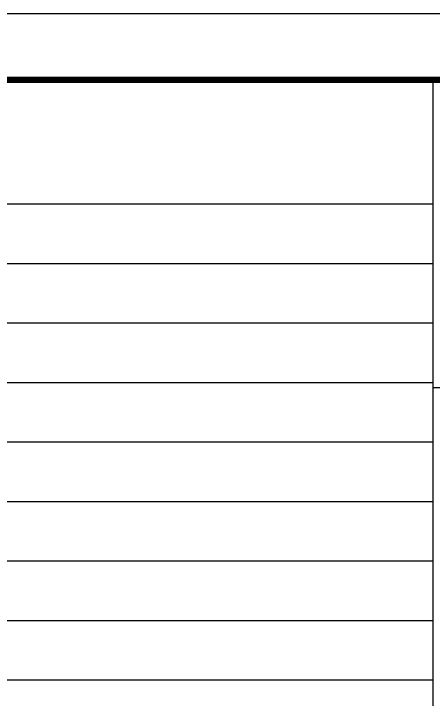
# Model space of a CAD drawing. Extents: x -695846 to 822170, y -413475 to 397179.
# Drawn here: x -491230 to -484875, y -286516 to -276145 of the extents above; entities that cross this region are included whole.
import ezdxf

# ---------------------------------------------------------------- set-up
doc = ezdxf.new("R2010")
doc.units = 0
doc.header["$LTSCALE"] = 1000
doc.header["$MEASUREMENT"] = 0
for name, color, linetype in [('T-图框-175', 175, 'Continuous'), ('TK', 4, 'Continuous'), ('ZSX', 8, 'Continuous')]:
    doc.layers.add(name, color=color, linetype=linetype)

# ---------------------------------------------------------------- blocks, each defined once
blk = doc.blocks.new('3er1t35wer1t')
blk.add_line((320885, 303477), (313385, 303477))
at = {"layer": 'TK', "color": 7}
blk.add_line((313372, 298821), (320872, 298821), dxfattribs=at)
blk.add_lwpolyline([(313385, 263477), (313385, 303477), (320885, 303477), (320885, 263477)], close=True, dxfattribs=at)

msp = doc.modelspace()

# ---------------------------------------------------------------- linework, layer by layer
at = {"layer": 'T-图框-175'}
msp.add_lwpolyline([(-535780, -318145), (-476380, -318145), (-476380, -276145), (-535780, -276145)], close=True, dxfattribs=at)
at = {"layer": 'T-图框-175', "const_width": 100}
msp.add_lwpolyline([(-533280, -317145), (-477380, -317145), (-477380, -277145), (-533280, -277145)], close=True, dxfattribs=at)
at = {"layer": 'ZSX', "linetype": 'Continuous'}
for p, q in [((-533318, -279023), (-484875, -279023)), ((-533318, -279923), (-484875, -279923)), ((-533318, -280823), (-484875, -280823)), ((-533318, -281723), (-484875, -281723)), ((-533318, -282623), (-484875, -282623)), ((-533318, -283523), (-484875, -283523)), ((-533318, -284423), (-484875, -284423)), ((-533318, -285323), (-484875, -285323)), ((-533318, -286223), (-484875, -286223))]:
    msp.add_line(p, q, dxfattribs=at)

# ---------------------------------------------------------------- block references
msp.add_blockref('3er1t35wer1t', (-798260, -580622))

doc.saveas('drawing.dxf')
